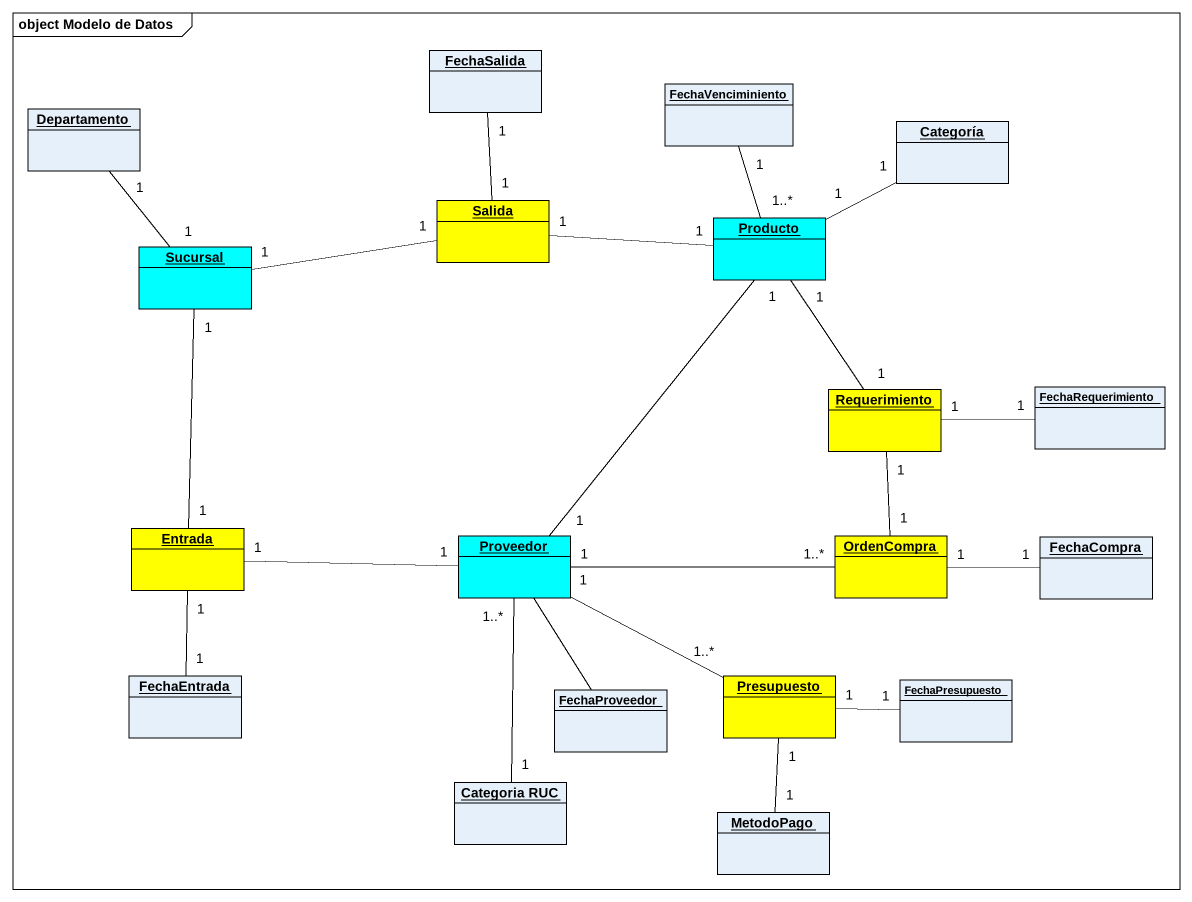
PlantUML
@startuml
mainframe object Modelo de Datos
hide circle
hide empty members
object FechaSalida
object Departamento
object FechaVenciminiento
object Categoría
object Salida #FFFF00
object Producto #00FFFF
object Sucursal #00FFFF
object Requerimiento #FFFF00
object FechaRequerimiento
object Entrada #FFFF00
object Proveedor #00FFFF
object OrdenCompra #FFFF00
object FechaCompra
object FechaEntrada
object Presupuesto #FFFF00
object FechaPresupuesto
object FechaProveedor
object "Categoria RUC" as Categoria_RUC
object MetodoPago
FechaSalida "1" -- "1" Salida
Departamento "1" -- "1" Sucursal
FechaVenciminiento "1" -- "1..*" Producto
Salida "1" -right- "1" Producto
Producto "1" -right- "1" Categoría
Producto "1" -- "1" Proveedor
Sucursal "1" -right- "1" Salida
Requerimiento "1" -up- "1" Producto
Requerimiento "1" -right- "1" FechaRequerimiento
Requerimiento "1" -- "1" OrdenCompra
Entrada "1" -up- "1" Sucursal
Entrada "1" -right- "1" Proveedor
Entrada "1" -- "1" FechaEntrada
Proveedor "1" -right- "1..*" OrdenCompra
Proveedor "1" -right- "1..*" Presupuesto
Proveedor -- FechaProveedor
Proveedor "1..*" -- "1" Categoria_RUC
FechaCompra "1" -left- "1" OrdenCompra
Presupuesto "1" -right- "1" FechaPresupuesto
Presupuesto "1" -- "1" MetodoPago
@enduml
